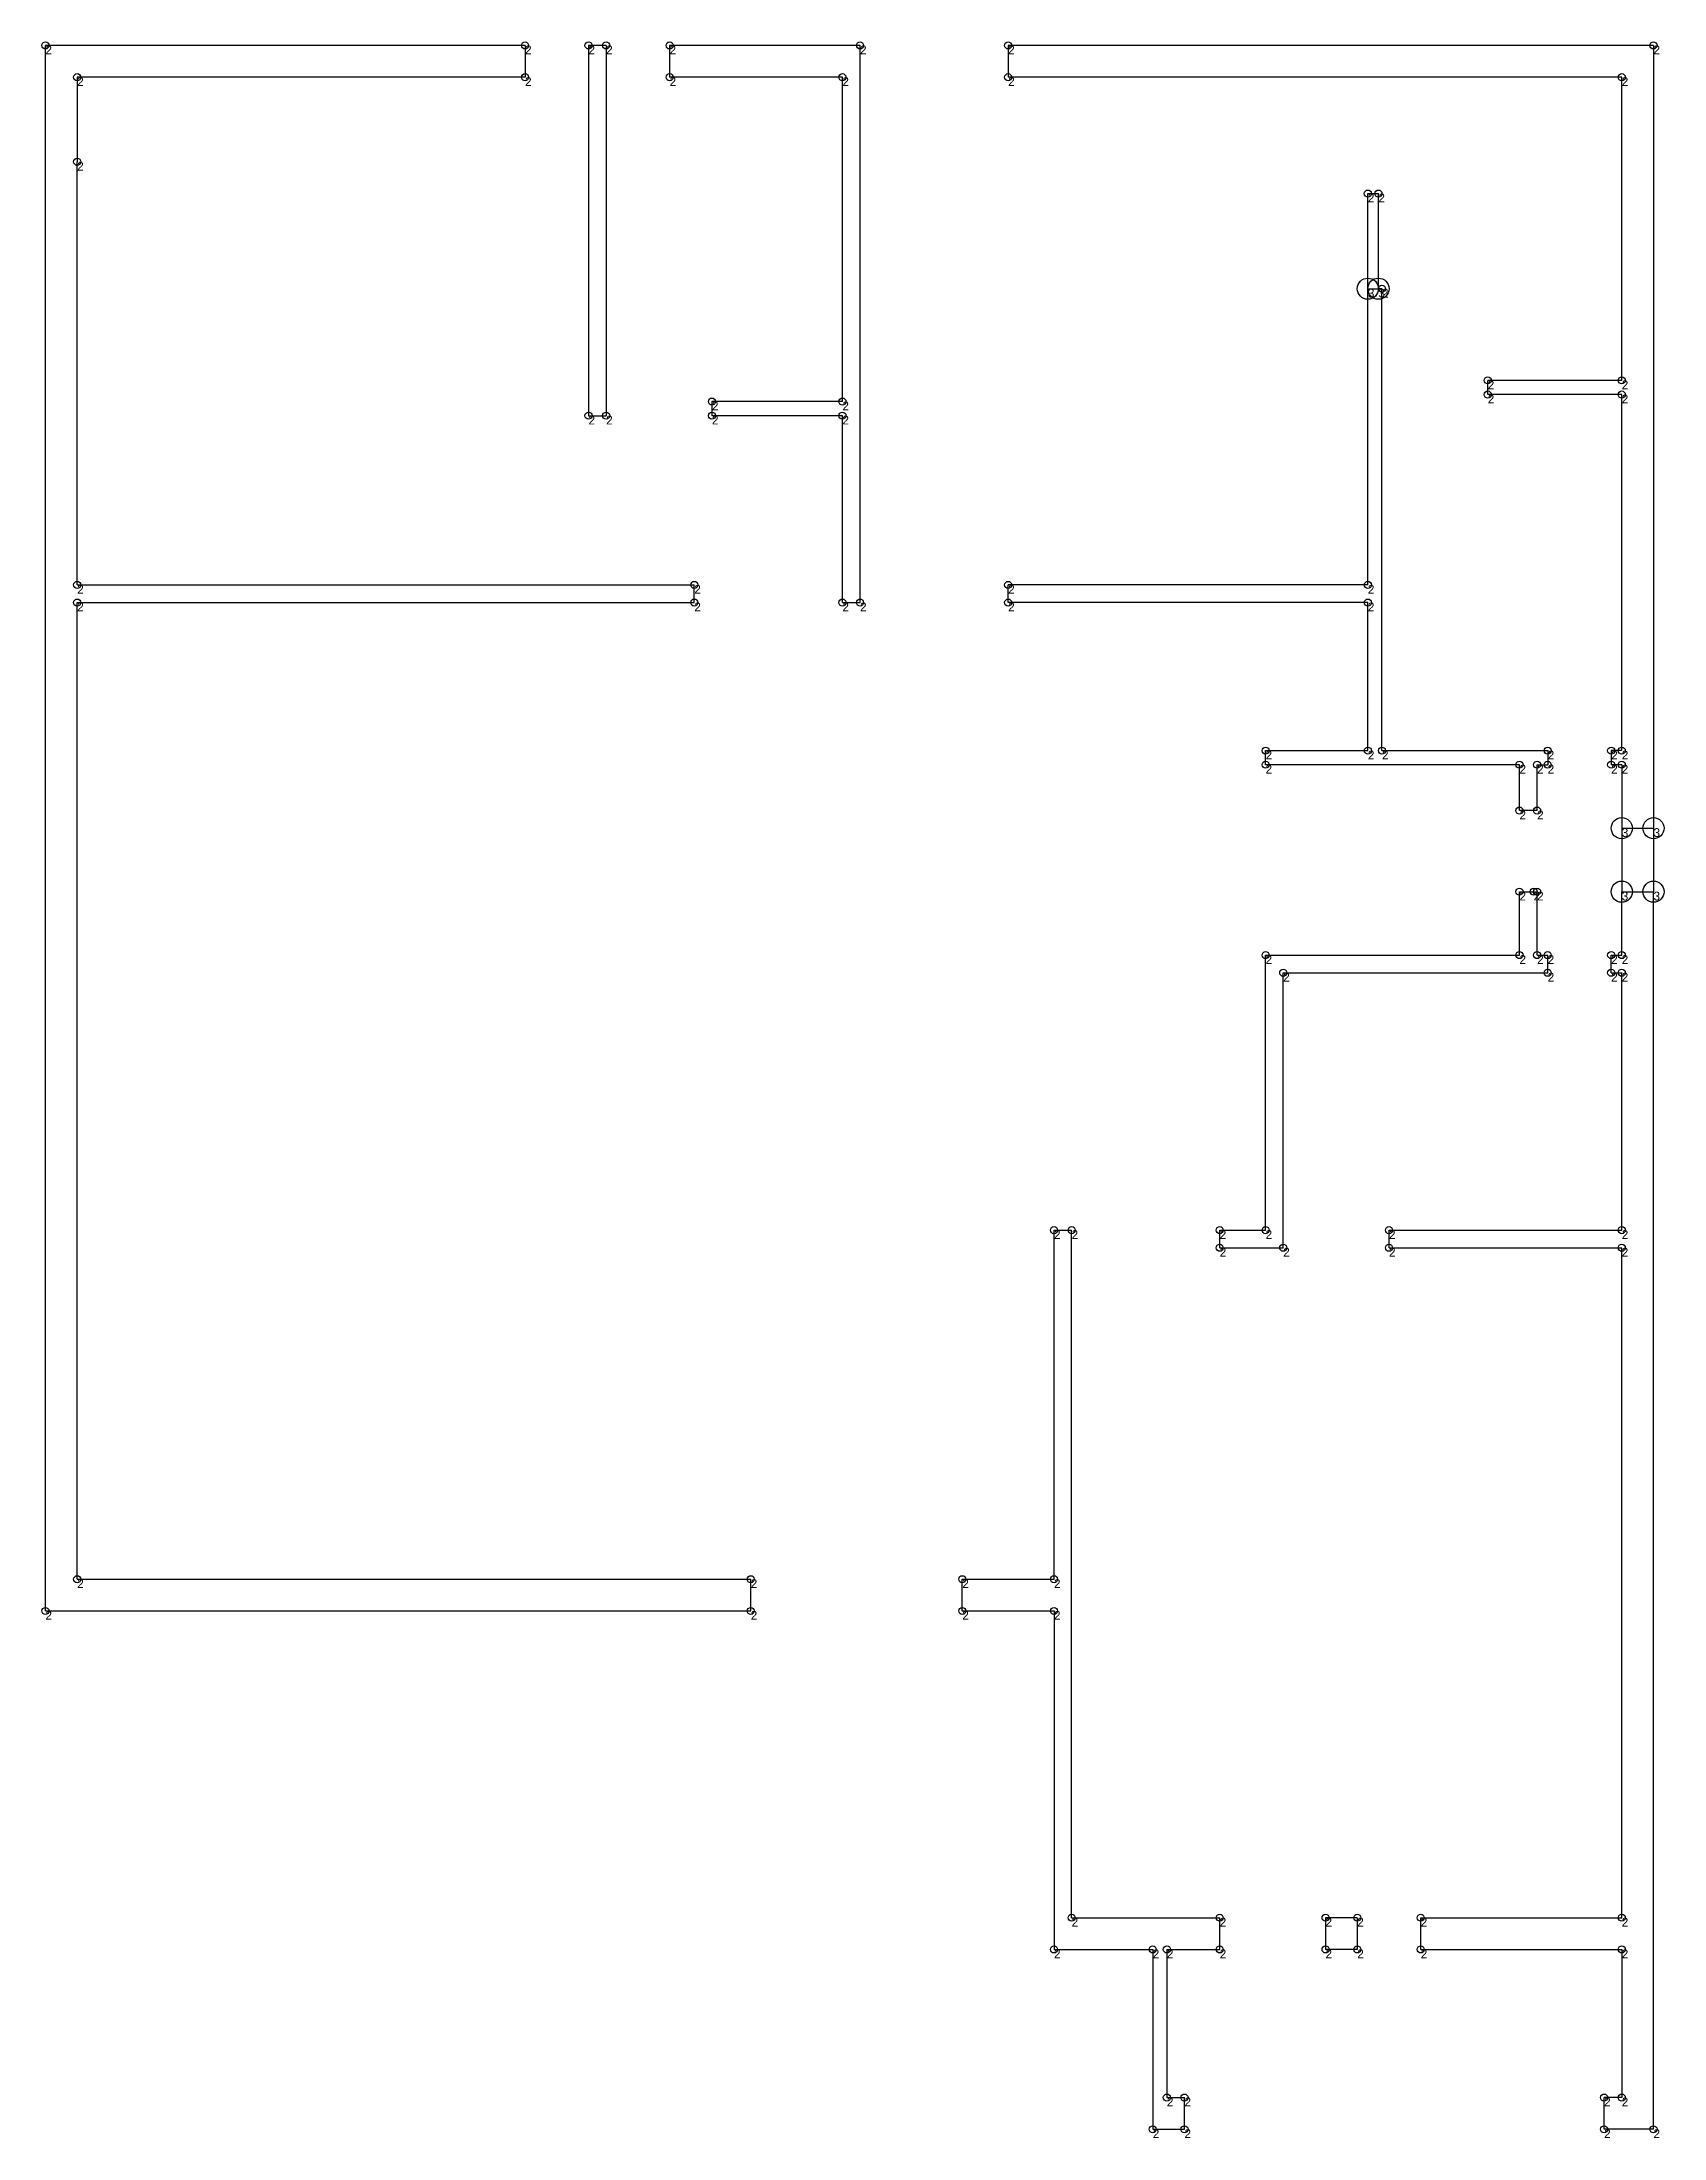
# Model space of a CAD drawing. Header units: metres. Extents: x 327 to 787, y 388 to 982.
import ezdxf

# ---------------------------------------------------------------- set-up
doc = ezdxf.new("R2010")
doc.units = ezdxf.units.M

msp = doc.modelspace()

# ---------------------------------------------------------------- linework, layer by layer
for p, q in [((328, 537), (328, 981)), ((464, 981), (328, 981)), ((464, 981), (464, 972)), ((487, 981), (482, 981)), ((482, 981), (482, 876)), ((487, 981), (487, 876)), ((559, 981), (505, 981)), ((505, 981), (505, 972)), ((559, 823), (559, 981)), ((784, 981), (601, 981)), ((601, 981), (601, 972)), ((784, 981), (784, 759)), ((464, 972), (337, 972)), ((337, 972), (337, 948)), ((554, 972), (505, 972)), ((554, 880), (554, 972)), ((775, 972), (601, 972)), ((775, 886), (775, 972)), ((337, 828), (337, 948)), ((703, 912), (703, 939)), ((703, 939), (706, 939)), ((706, 912), (706, 939)), ((703, 828), (703, 912)), ((703, 912), (706, 912)), ((707, 912), (706, 912)), ((707, 781), (707, 912)), ((775, 886), (737, 886)), ((737, 882), (737, 886)), ((554, 880), (517, 880)), ((517, 880), (517, 876)), ((775, 882), (737, 882)), ((775, 781), (775, 882)), ((482, 876), (487, 876)), ((554, 876), (517, 876)), ((554, 823), (554, 876)), ((337, 828), (512, 828)), ((512, 823), (512, 828)), ((703, 828), (601, 828)), ((601, 823), (601, 828)), ((337, 546), (337, 823)), ((337, 823), (512, 823)), ((554, 823), (559, 823)), ((703, 823), (601, 823)), ((703, 781), (703, 823)), ((674, 777), (674, 781)), ((674, 781), (703, 781)), ((707, 781), (754, 781)), ((754, 781), (754, 777)), ((775, 781), (772, 781)), ((772, 781), (772, 777)), ((746, 777), (674, 777)), ((746, 764), (746, 777)), ((751, 764), (751, 777)), ((751, 777), (754, 777)), ((775, 777), (772, 777)), ((775, 777), (775, 759)), ((751, 764), (746, 764)), ((775, 759), (784, 759)), ((775, 759), (775, 741)), ((784, 759), (784, 741)), ((746, 723), (746, 741)), ((746, 741), (750, 741)), ((750, 741), (751, 741)), ((751, 723), (751, 741)), ((775, 723), (775, 741)), ((775, 741), (784, 741)), ((784, 390), (784, 741)), ((674, 645), (674, 723)), ((674, 723), (746, 723)), ((751, 723), (754, 723)), ((754, 718), (754, 723)), ((772, 718), (772, 723)), ((772, 723), (775, 723)), ((679, 640), (679, 718)), ((679, 718), (754, 718)), ((772, 718), (775, 718)), ((775, 645), (775, 718)), ((614, 546), (614, 645)), ((614, 645), (619, 645)), ((619, 450), (619, 645)), ((661, 640), (661, 645)), ((661, 645), (674, 645)), ((709, 640), (709, 645)), ((709, 645), (775, 645)), ((661, 640), (679, 640)), ((709, 640), (775, 640)), ((775, 450), (775, 640)), ((337, 546), (528, 546)), ((528, 537), (528, 546)), ((588, 537), (588, 546)), ((588, 546), (614, 546)), ((328, 537), (528, 537)), ((588, 537), (614, 537)), ((614, 537), (614, 441)), ((619, 450), (661, 450)), ((661, 441), (661, 450)), ((700, 450), (691, 450)), ((691, 450), (691, 441)), ((700, 450), (700, 441)), ((718, 441), (718, 450)), ((718, 450), (775, 450)), ((614, 441), (642, 441)), ((642, 441), (642, 390)), ((646, 441), (661, 441)), ((646, 441), (646, 399)), ((700, 441), (691, 441)), ((718, 441), (775, 441)), ((775, 441), (775, 399)), ((646, 399), (651, 399)), ((651, 390), (651, 399)), ((775, 399), (770, 399)), ((770, 390), (770, 399)), ((642, 390), (651, 390)), ((784, 390), (770, 390))]:
    msp.add_line(p, q)
at = {"layer": 'debug', "color": 5}
for centre in [(328, 981), (464, 981), (482, 981), (487, 981), (505, 981), (559, 981), (601, 981), (784, 981), (337, 972), (464, 972), (505, 972), (554, 972), (601, 972), (775, 972), (337, 948), (703, 939), (706, 939), (707, 912), (737, 886), (775, 886), (517, 880), (554, 880), (737, 882), (775, 882), (482, 876), (487, 876), (517, 876), (554, 876), (337, 828), (512, 828), (601, 828), (703, 828), (337, 823), (512, 823), (554, 823), (559, 823), (601, 823), (703, 823), (674, 781), (703, 781), (707, 781), (754, 781), (772, 781), (775, 781), (674, 777), (746, 777), (751, 777), (754, 777), (772, 777), (775, 777), (746, 764), (751, 764), (746, 741), (750, 741), (751, 741), (674, 723), (746, 723), (751, 723), (754, 723), (772, 723), (775, 723), (679, 718), (754, 718), (772, 718), (775, 718), (614, 645), (619, 645), (661, 645), (674, 645), (709, 645), (775, 645), (661, 640), (679, 640), (709, 640), (775, 640), (337, 546), (528, 546), (588, 546), (614, 546), (328, 537), (528, 537), (588, 537), (614, 537), (619, 450), (661, 450), (691, 450), (700, 450), (718, 450), (775, 450), (614, 441), (642, 441), (646, 441), (661, 441), (691, 441), (700, 441), (718, 441), (775, 441), (646, 399), (651, 399), (770, 399), (775, 399), (642, 390), (651, 390), (770, 390), (784, 390)]:
    msp.add_circle(centre, 1, dxfattribs=at)
at = {"layer": 'debug', "color": 3}
for centre in [(703, 912), (706, 912), (775, 759), (784, 759), (775, 741), (784, 741)]:
    msp.add_circle(centre, 3, dxfattribs=at)

# ---------------------------------------------------------------- texts
at = {"layer": 'debug', "char_height": 2.5, "attachment_point": 1}
for s, insert in [('2', (328, 981)), ('2', (464, 981)), ('2', (482, 981)), ('2', (487, 981)), ('2', (505, 981)), ('2', (559, 981)), ('2', (601, 981)), ('2', (784, 981)), ('2', (337, 972)), ('2', (464, 972)), ('2', (505, 972)), ('2', (554, 972)), ('2', (601, 972)), ('2', (775, 972)), ('2', (337, 948)), ('2', (703, 939)), ('2', (706, 939)), ('3', (703, 912)), ('3', (706, 912)), ('2', (707, 912)), ('2', (737, 886)), ('2', (775, 886)), ('2', (517, 880)), ('2', (554, 880)), ('2', (737, 882)), ('2', (775, 882)), ('2', (482, 876)), ('2', (487, 876)), ('2', (517, 876)), ('2', (554, 876)), ('2', (337, 828)), ('2', (512, 828)), ('2', (601, 828)), ('2', (703, 828)), ('2', (337, 823)), ('2', (512, 823)), ('2', (554, 823)), ('2', (559, 823)), ('2', (601, 823)), ('2', (703, 823)), ('2', (674, 781)), ('2', (703, 781)), ('2', (707, 781)), ('2', (754, 781)), ('2', (772, 781)), ('2', (775, 781)), ('2', (674, 777)), ('2', (746, 777)), ('2', (751, 777)), ('2', (754, 777)), ('2', (772, 777)), ('2', (775, 777)), ('2', (746, 764)), ('2', (751, 764)), ('3', (775, 759)), ('3', (784, 759)), ('2', (746, 741)), ('2', (750, 741)), ('2', (751, 741)), ('3', (775, 741)), ('3', (784, 741)), ('2', (674, 723)), ('2', (746, 723)), ('2', (751, 723)), ('2', (754, 723)), ('2', (772, 723)), ('2', (775, 723)), ('2', (679, 718)), ('2', (754, 718)), ('2', (772, 718)), ('2', (775, 718)), ('2', (614, 645)), ('2', (619, 645)), ('2', (661, 645)), ('2', (674, 645)), ('2', (709, 645)), ('2', (775, 645)), ('2', (661, 640)), ('2', (679, 640)), ('2', (709, 640)), ('2', (775, 640)), ('2', (337, 546)), ('2', (528, 546)), ('2', (588, 546)), ('2', (614, 546)), ('2', (328, 537)), ('2', (528, 537)), ('2', (588, 537)), ('2', (614, 537)), ('2', (619, 450)), ('2', (661, 450)), ('2', (691, 450)), ('2', (700, 450)), ('2', (718, 450)), ('2', (775, 450)), ('2', (614, 441)), ('2', (642, 441)), ('2', (646, 441)), ('2', (661, 441)), ('2', (691, 441)), ('2', (700, 441)), ('2', (718, 441)), ('2', (775, 441)), ('2', (646, 399)), ('2', (651, 399)), ('2', (770, 399)), ('2', (775, 399)), ('2', (642, 390)), ('2', (651, 390)), ('2', (770, 390)), ('2', (784, 390))]:
    msp.add_mtext(s, dxfattribs=dict(at, insert=insert))

doc.saveas('drawing.dxf')
